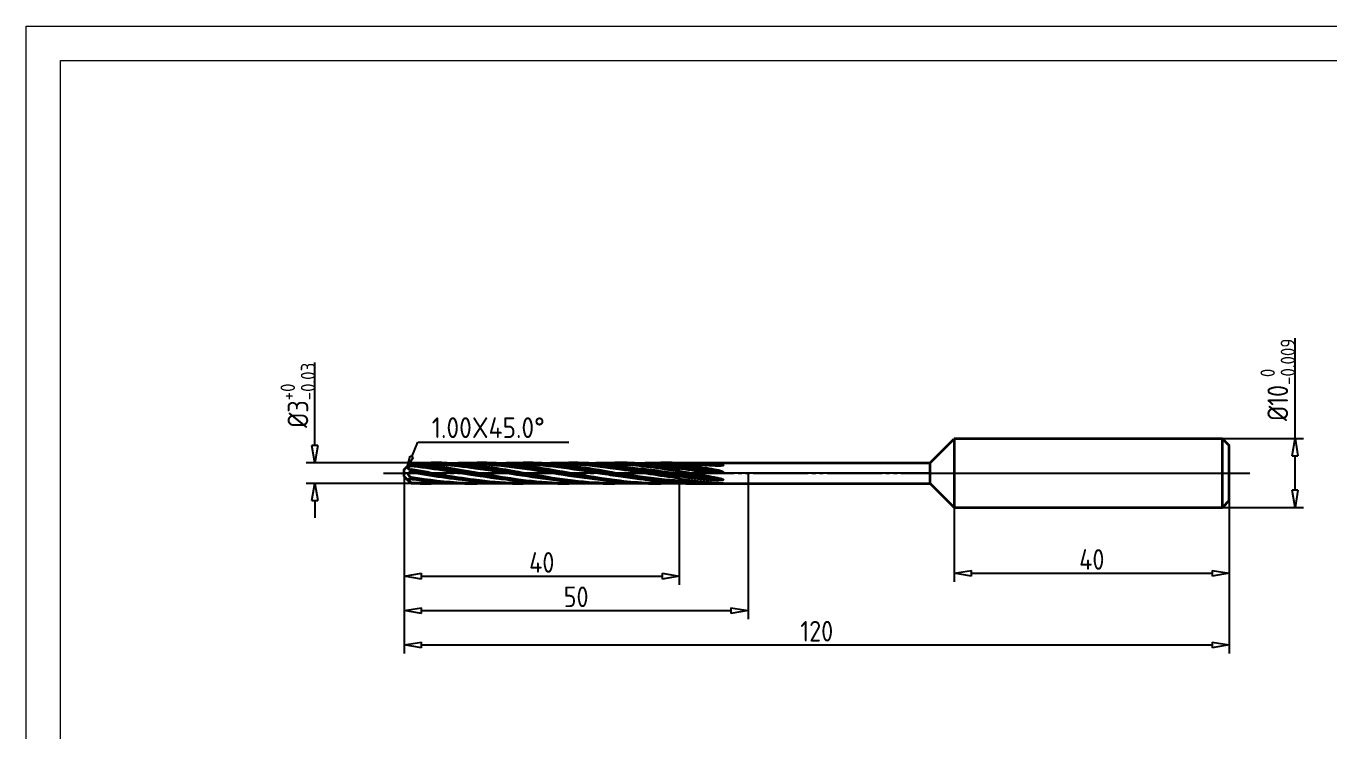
# Model space of a CAD drawing. Header units: millimetres. Extents: x 2490 to 2787, y 339 to 549.
# Drawn here: x 2494.6 to 2684.1, y 441.9 to 544.4 of the extents above; entities that cross this region are included whole.
import ezdxf
from ezdxf import colors
from ezdxf.entities.mleader import LeaderData, LeaderLine
from ezdxf.enums import TextEntityAlignment as Align
from ezdxf.math import Vec2, Vec3

# ---------------------------------------------------------------- set-up
doc = ezdxf.new("R2010")
doc.units = ezdxf.units.MM
doc.linetypes.add('JIS_09_08', pattern=[10.75, 8, -0.55, 0.55, -0.55, 0.55, -0.55])
for name, color, linetype in [('中心线', 2, 'JIS_09_08'), ('图框', 7, 'Continuous'), ('尺寸线', 3, 'Continuous'), ('标注', 3, 'Continuous')]:
    doc.layers.add(name, color=color, linetype=linetype)
doc.layers.add('轮廓', color=4, linetype='Continuous', lineweight=35)
doc.styles.add('ZQisocp', font='geniso.shx', dxfattribs={"height": 3})
doc.styles.add('工程字', font='gbenor.shx', dxfattribs={"bigfont": 'gbcbig.shx'})
doc.styles.add('样式 1', font='simsunb.ttf')
doc.dimstyles.new('ZQH', dxfattribs={"dimtxt": 3, "dimasz": 2.5, "dimexe": 1.25, "dimexo": 0, "dimgap": 0.5, "dimtad": 1, "dimdec": 3, "dimdsep": 46, "dimtxsty": '工程字', "dimblk": 'CLOSEDBLANK', "dimcen": -0.8, "dimclrd": 3, "dimclre": 3, "dimclrt": 3, "dimadec": 1, "dimazin": 2, "dimtfac": 1, "dimtdec": 3, "dimtofl": 0, "dimtmove": 0, "dimatfit": 3, "dimldrblk": 'CLOSEDBLANK', "dimfxl": 1, "dimtolj": 1, "dimtzin": 0, "dimarcsym": 0})

# ---------------------------------------------------------------- blocks, each defined once
blk = doc.blocks.new('TYFrame_XT')
at = {"layer": '图框', "lineweight": 9}
for p, q in [((5, 5), (5, 205)), ((5, 205), (292, 205)), ((10, 10), (10, 200)), ((10, 200), (287, 200))]:
    blk.add_line(p, q, dxfattribs=at)
at = {"layer": '图框', "style": '样式 1'}
for tag, p in [('设计', (186.18, 37.5)), ('冷却', (222.23, 37.52)), ('涂层', (224.34, 31.44)), ('刀具名称', (254.7, 31.77)), ('审核', (186.14, 29.88)), ('厚度', (224.33, 27.78)), ('刀具材料', (222.45, 21.55)), ('规格型号', (265.45, 21.22)), ('日期', (186.42, 13.79)), ('被加工材料', (222.74, 13.91)), ('客户名称', (265.45, 13.31))]:
    blk.add_attdef(tag, text='', height=1.73, dxfattribs=at).set_placement(p, align=Align.MIDDLE_CENTER)
blk = doc.blocks.new('_ClosedBlank')
at = {"color": 0, "linetype": 'ByBlock', "lineweight": -2}
for p, q in [((-1, 0.167), (0, 0)), ((-1, 0.167), (-1, -0.167)), ((0, 0), (-1, -0.167))]:
    blk.add_line(p, q, dxfattribs=at)
blk = doc.blocks.new('*D6')
at = {"layer": 'Defpoints', "color": 0, "transparency": 16777216}
for p in [(2668.61, 484.4), (2668.61, 474.4), (2679.17, 474.4)]:
    blk.add_point(p, dxfattribs=at)
at = {"layer": '尺寸线', "color": 3, "lineweight": -2, "transparency": 16777216}
for p, q in [((2679.17, 484.4), (2679.17, 499.02)), ((2668.61, 484.4), (2680.42, 484.4)), ((2679.17, 476.9), (2679.17, 481.9)), ((2668.61, 474.4), (2680.42, 474.4))]:
    blk.add_line(p, q, dxfattribs=at)
at = {"layer": '尺寸线', "color": 3, "lineweight": -2, "transparency": 16777216, "xscale": 2.5, "yscale": 2.5, "zscale": 2.5}
for p, rotation in [((2679.17, 484.4), 90), ((2679.17, 474.4), 270)]:
    blk.add_blockref('_ClosedBlank', p, dxfattribs=dict(at, rotation=rotation))
at = {"layer": '尺寸线', "color": 3, "transparency": 16777216, "insert": (2676.66, 492.96), "char_height": 3, "attachment_point": 5, "rotation": 90, "style": '工程字'}
blk.add_mtext('\\A1;%%C10{\\H0.7x;\\S 0^ -0.009;}', dxfattribs=at)
blk = doc.blocks.new('*D7')
at = {"layer": 'Defpoints', "color": 0, "transparency": 16777216}
for p in [(2629.61, 474.4), (2669.61, 475.4), (2669.61, 464.83)]:
    blk.add_point(p, dxfattribs=at)
at = {"layer": '尺寸线', "color": 3, "lineweight": -2, "transparency": 16777216}
for p, q in [((2629.61, 474.4), (2629.61, 463.58)), ((2669.61, 475.4), (2669.61, 463.58)), ((2632.11, 464.83), (2667.11, 464.83))]:
    blk.add_line(p, q, dxfattribs=at)
at = {"layer": '尺寸线', "color": 3, "lineweight": -2, "transparency": 16777216, "xscale": 2.5, "yscale": 2.5, "zscale": 2.5, "rotation": 180}
blk.add_blockref('_ClosedBlank', (2629.61, 464.83), dxfattribs=at)
at = {"layer": '尺寸线', "color": 3, "lineweight": -2, "transparency": 16777216, "xscale": 2.5, "yscale": 2.5, "zscale": 2.5}
blk.add_blockref('_ClosedBlank', (2669.61, 464.83), dxfattribs=at)
at = {"layer": '尺寸线', "color": 3, "transparency": 16777216, "insert": (2649.61, 466.83), "char_height": 3, "attachment_point": 5, "style": '工程字'}
blk.add_mtext('\\A1;40', dxfattribs=at)
blk = doc.blocks.new('*D8')
at = {"layer": 'Defpoints', "color": 0, "transparency": 16777216}
for p in [(2549.61, 477.9), (2589.61, 477.9), (2589.61, 464.4)]:
    blk.add_point(p, dxfattribs=at)
at = {"layer": '标注', "color": 3, "lineweight": -2, "transparency": 16777216}
for p, q in [((2549.61, 477.9), (2549.61, 463.15)), ((2589.61, 477.9), (2589.61, 463.15)), ((2552.11, 464.4), (2587.11, 464.4))]:
    blk.add_line(p, q, dxfattribs=at)
at = {"layer": '标注', "color": 3, "lineweight": -2, "transparency": 16777216, "xscale": 2.5, "yscale": 2.5, "zscale": 2.5, "rotation": 180}
blk.add_blockref('_ClosedBlank', (2549.61, 464.4), dxfattribs=at)
at = {"layer": '标注', "color": 3, "lineweight": -2, "transparency": 16777216, "xscale": 2.5, "yscale": 2.5, "zscale": 2.5}
blk.add_blockref('_ClosedBlank', (2589.61, 464.4), dxfattribs=at)
at = {"layer": '标注', "color": 3, "transparency": 16777216, "insert": (2569.61, 466.4), "char_height": 3, "attachment_point": 5, "style": '工程字'}
blk.add_mtext('\\A1;40', dxfattribs=at)
blk = doc.blocks.new('*D9')
at = {"layer": 'Defpoints', "color": 0, "transparency": 16777216}
for p in [(2549.61, 479.4), (2599.61, 479.4), (2599.61, 459.4)]:
    blk.add_point(p, dxfattribs=at)
at = {"layer": '标注', "color": 3, "lineweight": -2, "transparency": 16777216}
for p, q in [((2549.61, 479.4), (2549.61, 458.15)), ((2599.61, 479.4), (2599.61, 458.15)), ((2552.11, 459.4), (2597.11, 459.4))]:
    blk.add_line(p, q, dxfattribs=at)
at = {"layer": '标注', "color": 3, "lineweight": -2, "transparency": 16777216, "xscale": 2.5, "yscale": 2.5, "zscale": 2.5, "rotation": 180}
blk.add_blockref('_ClosedBlank', (2549.61, 459.4), dxfattribs=at)
at = {"layer": '标注', "color": 3, "lineweight": -2, "transparency": 16777216, "xscale": 2.5, "yscale": 2.5, "zscale": 2.5}
blk.add_blockref('_ClosedBlank', (2599.61, 459.4), dxfattribs=at)
at = {"layer": '标注', "color": 3, "transparency": 16777216, "insert": (2574.61, 461.4), "char_height": 3, "attachment_point": 5, "style": '工程字'}
blk.add_mtext('\\A1;50', dxfattribs=at)
blk = doc.blocks.new('*D10')
at = {"layer": 'Defpoints', "color": 0, "transparency": 16777216}
for p in [(2549.61, 479.4), (2669.61, 479.4), (2669.61, 454.4)]:
    blk.add_point(p, dxfattribs=at)
at = {"layer": '标注', "color": 3, "lineweight": -2, "transparency": 16777216}
for p, q in [((2549.61, 479.4), (2549.61, 453.15)), ((2669.61, 479.4), (2669.61, 453.15)), ((2552.11, 454.4), (2667.11, 454.4))]:
    blk.add_line(p, q, dxfattribs=at)
at = {"layer": '标注', "color": 3, "lineweight": -2, "transparency": 16777216, "xscale": 2.5, "yscale": 2.5, "zscale": 2.5, "rotation": 180}
blk.add_blockref('_ClosedBlank', (2549.61, 454.4), dxfattribs=at)
at = {"layer": '标注', "color": 3, "lineweight": -2, "transparency": 16777216, "xscale": 2.5, "yscale": 2.5, "zscale": 2.5}
blk.add_blockref('_ClosedBlank', (2669.61, 454.4), dxfattribs=at)
at = {"layer": '标注', "color": 3, "transparency": 16777216, "insert": (2609.61, 456.4), "char_height": 3, "attachment_point": 5, "style": '工程字'}
blk.add_mtext('\\A1;120', dxfattribs=at)
blk = doc.blocks.new('*D5')
at = {"layer": 'Defpoints', "color": 0, "transparency": 16777216}
for p in [(2550.61, 480.9), (2536.61, 477.9), (2550.61, 477.9)]:
    blk.add_point(p, dxfattribs=at)
at = {"layer": '标注', "color": 3, "lineweight": -2, "transparency": 16777216}
for p, q in [((2536.61, 483.4), (2536.61, 495.49)), ((2550.61, 480.9), (2535.36, 480.9)), ((2550.61, 477.9), (2535.36, 477.9)), ((2536.61, 475.4), (2536.61, 472.9))]:
    blk.add_line(p, q, dxfattribs=at)
at = {"layer": '标注', "color": 3, "lineweight": -2, "transparency": 16777216, "xscale": 2.5, "yscale": 2.5, "zscale": 2.5}
for p, rotation in [((2536.61, 480.9), 270), ((2536.61, 477.9), 90)]:
    blk.add_blockref('_ClosedBlank', p, dxfattribs=dict(at, rotation=rotation))
at = {"layer": '标注', "color": 3, "transparency": 16777216, "insert": (2534.15, 490.7), "char_height": 3, "attachment_point": 5, "rotation": 90, "style": '工程字'}
blk.add_mtext('\\A1;%%C3{\\H0.7x;\\S+0^ -0.03;}', dxfattribs=at)

msp = doc.modelspace()

# ---------------------------------------------------------------- linework, layer by layer
at = {"color": 2}
msp.add_lwpolyline([(2549.6086, 479.3968), (2549.6086, 479.8968), (2550.6086, 480.8968), (2626.1086, 480.8968), (2626.1086, 479.3968)], close=True, dxfattribs=at)
at = {"color": 2, "extrusion": (0, -1.22465e-16, -1)}
msp.add_lwpolyline([(-2549.6086, 479.3968), (-2549.6086, 478.8968), (-2550.6086, 477.8968), (-2626.1086, 477.8968), (-2626.1086, 479.3968)], close=True, dxfattribs=at)
at = {"layer": '中心线'}
for p, q in [((2546.6086, 479.3968), (2672.6086, 479.3968)), ((2627.5499, 479.3968), (2671.3508, 479.3968))]:
    msp.add_line(p, q, dxfattribs=at)
at = {"layer": '轮廓'}
for p, q in [((2626.1086, 480.8968), (2629.6086, 484.3968)), ((2629.6086, 484.3968), (2629.6086, 474.3968)), ((2668.6086, 484.3968), (2629.6086, 484.3968)), ((2668.6086, 484.3968), (2669.6086, 483.3968)), ((2668.6086, 474.3968), (2668.6086, 484.3968)), ((2669.6086, 475.3968), (2669.6086, 483.3968)), ((2626.1086, 477.8968), (2629.6086, 474.3968)), ((2629.6086, 474.3968), (2668.6086, 474.3968)), ((2669.6086, 475.3968), (2668.6086, 474.3968))]:
    msp.add_line(p, q, dxfattribs=at)
at = {"layer": '轮廓', "lineweight": 35}
for p, q in [((2549.6086, 479.8968), (2550.2901, 480.5783)), ((2549.6086, 478.8968), (2549.6086, 479.8968)), ((2550.6086, 480.6516), (2550.6086, 480.7523)), ((2550.6086, 479.7029), (2550.6086, 479.901)), ((2551.0965, 480.7468), (2552.357, 480.7468)), ((2552.357, 480.8968), (2553.525, 480.8968)), ((2557.7778, 480.7468), (2559.0383, 480.7468)), ((2559.0383, 480.8968), (2560.2063, 480.8968)), ((2564.4591, 480.7468), (2565.7196, 480.7468)), ((2565.7196, 480.8968), (2566.8876, 480.8968)), ((2571.1405, 480.7468), (2572.4009, 480.7468)), ((2572.4009, 480.8968), (2573.5689, 480.8968)), ((2577.8218, 480.7468), (2579.0822, 480.7468)), ((2579.0822, 480.8968), (2580.2502, 480.8968)), ((2584.5031, 480.7468), (2585.7636, 480.7468)), ((2585.7636, 480.8968), (2586.9315, 480.8968)), ((2589.6086, 480.6423), (2589.6086, 480.7462)), ((2589.6086, 479.6864), (2589.6086, 479.8877)), ((2589.6549, 480.4141), (2595.9599, 479.5821)), ((2591.2562, 480.8968), (2626.1086, 480.8968)), ((2626.1086, 477.8968), (2626.1086, 480.8968)), ((2549.6086, 478.8968), (2550.2901, 478.2153)), ((2550.6086, 478.5749), (2550.6086, 478.7544)), ((2550.6086, 477.9284), (2550.6086, 477.9841)), ((2552.357, 477.8968), (2553.525, 477.8968)), ((2559.0383, 477.8968), (2560.2063, 477.8968)), ((2565.7196, 477.8968), (2566.8876, 477.8968)), ((2572.4009, 477.8968), (2573.5689, 477.8968)), ((2579.0822, 477.8968), (2580.2502, 477.8968)), ((2585.7636, 477.8968), (2586.9315, 477.8968)), ((2589.5622, 478.2966), (2592.8826, 477.9083)), ((2589.6086, 479.3291), (2595.2353, 478.3388)), ((2589.6086, 478.5609), (2589.6086, 478.7417)), ((2589.6086, 477.925), (2589.6086, 477.9794)), ((2591.2562, 477.8968), (2626.1086, 477.8968))]:
    msp.add_line(p, q, dxfattribs=at)
for points, knots in [([(2550.6086, 480.7523), (2550.5526, 480.703), (2550.4959, 480.6582), (2550.39, 480.5827), (2550.3422, 480.553), (2550.2805, 480.5197), (2550.2587, 480.5097), (2550.2369, 480.5049), (2550.2324, 480.5063), (2550.2351, 480.5174), (2550.2411, 480.5259), (2550.261, 480.5488), (2550.2745, 480.5627), (2550.2901, 480.5783)], [0, 0, 0, 0, 0.237449105, 0.237449105, 0.478725941, 0.478725941, 0.645163084, 0.645163084, 0.760427132, 0.760427132, 0.863513361, 0.863513361, 0.964658089, 0.964658089, 0.964658089, 0.964658089]), ([(2550.6086, 479.901), (2550.5526, 479.885), (2550.4959, 479.88), (2550.39, 479.8915), (2550.3422, 479.9083), (2550.2805, 479.9523), (2550.2587, 479.9762), (2550.2369, 480.0283), (2550.2324, 480.0526), (2550.2351, 480.1044), (2550.2411, 480.13), (2550.2624, 480.1856), (2550.2781, 480.2145), (2550.322, 480.2807), (2550.3524, 480.317), (2550.4079, 480.375), (2550.4331, 480.3986), (2550.4586, 480.4202)], [0.00003287, 0.00003287, 0.00003287, 0.00003287, 0.23744881, 0.23744881, 0.47872795, 0.47872795, 0.64517594, 0.64517594, 0.76044312, 0.76044312, 0.86352907, 0.86352907, 0.97828028, 0.97828028, 1.13814066, 1.13814066, 1.2612961, 1.2612961, 1.2612961, 1.2612961]), ([(2550.6086, 478.7544), (2550.5526, 478.781), (2550.4959, 478.8187), (2550.39, 478.9105), (2550.3422, 478.964), (2550.2805, 479.0595), (2550.2587, 479.1033), (2550.238, 479.1779), (2550.2335, 479.2068), (2550.2336, 479.2656), (2550.2384, 479.294), (2550.2574, 479.3489), (2550.2718, 479.3739), (2550.3122, 479.4246), (2550.3404, 479.4472), (2550.3981, 479.4802), (2550.4282, 479.4913), (2550.4586, 479.498)], [0.00003287, 0.00003287, 0.00003287, 0.00003287, 0.23744881, 0.23744881, 0.47872795, 0.47872795, 0.64517594, 0.64517594, 0.74633814, 0.74633814, 0.85038921, 0.85038921, 0.96188767, 0.96188767, 1.11406136, 1.11406136, 1.26093816, 1.26093816, 1.26093816, 1.26093816]), ([(2550.2901, 480.5783), (2550.2922, 480.5804), (2550.2943, 480.5825), (2550.322, 480.61), (2550.3524, 480.6393), (2550.408, 480.6933), (2550.4332, 480.718), (2550.4586, 480.743)], [0.964658089, 0.964658089, 0.964658089, 0.964658089, 0.978269992, 0.978269992, 1.138141667, 1.138141667, 1.26126895, 1.26126895, 1.26126895, 1.26126895]), ([(2550.4586, 480.539), (2552.53, 480.3638), (2554.6014, 480.0835), (2556.6728, 479.7674), (2557.4613, 479.6471), (2558.2498, 479.522), (2559.0383, 479.3969)], [0.09991886, 0.09991886, 0.09991886, 0.09991886, 0.83041456, 0.83041456, 0.83041456, 1.10848563, 1.10848563, 1.10848563, 1.10848563]), ([(2550.4586, 480.4202), (2550.4586, 480.4261), (2550.4586, 480.4318), (2550.4586, 480.4743), (2550.4586, 480.5082), (2550.4586, 480.539)], [0.146550112, 0.146550112, 0.146550112, 0.146550112, 0.17332318, 0.17332318, 0.346646359, 0.346646359, 0.346646359, 0.346646359]), ([(2566.5235, 478.2408), (2566.3524, 478.2548), (2566.1809, 478.2696), (2563.9704, 478.4686), (2561.9949, 478.7419), (2558.3326, 479.3041), (2556.7413, 479.567), (2553.5538, 480.0483), (2552.0201, 480.2586), (2550.4586, 480.4202)], [-16.57867447, -16.57867447, -16.57867447, -16.57867447, -16.05642231, -16.05642231, -9.86409971, -9.86409971, -4.93204986, -4.93204986, -0.18207985, -0.18207985, -0.18207985, -0.18207985]), ([(2550.4586, 479.498), (2550.4586, 479.5069), (2550.4586, 479.5157), (2550.4586, 479.5821), (2550.4586, 479.6392), (2550.4586, 479.6956)], [0.146550112, 0.146550112, 0.146550112, 0.146550112, 0.17332318, 0.17332318, 0.346646359, 0.346646359, 0.346646359, 0.346646359]), ([(2559.8422, 478.2408), (2558.258, 478.3706), (2556.7032, 478.5581), (2553.5538, 479.0031), (2552.0201, 479.2508), (2550.4586, 479.498)], [-9.74836647, -9.74836647, -9.74836647, -9.74836647, -4.93187138, -4.93187138, -0.18190462, -0.18190462, -0.18190462, -0.18190462]), ([(2550.6086, 480.8652), (2552.647, 480.9386), (2554.6224, 480.8831), (2558.6994, 480.5347), (2560.6749, 480.2532), (2564.7521, 479.5787), (2566.7276, 479.2077), (2570.8048, 478.5344), (2572.7803, 478.254), (2576.2567, 477.9595), (2577.663, 477.8968), (2579.0822, 477.8968)], [0.00045014, 0.00045014, 0.00045014, 0.00045014, 6.21013769, 6.21013769, 12.42027539, 12.42027539, 18.63041308, 18.63041308, 24.84055078, 24.84055078, 29.22026258, 29.22026258, 29.22026258, 29.22026258]), ([(2576.3256, 477.9749), (2575.8606, 477.9488), (2575.3938, 477.9289), (2572.8851, 477.8588), (2570.9096, 477.9312), (2567.8596, 478.2133), (2566.8561, 478.3332), (2563.806, 478.7572), (2561.8305, 479.1108), (2556.6587, 480.0217), (2553.7418, 480.5157), (2550.6086, 480.7523)], [13.52334572, 13.52334572, 13.52334572, 13.52334572, 14.95549942, 14.95549942, 21.16563722, 21.16563722, 24.24675786, 24.24675786, 30.45689566, 30.45689566, 40.00169912, 40.00169912, 40.00169912, 40.00169912]), ([(2550.6086, 480.6516), (2552.647, 480.4547), (2554.6224, 480.1561), (2558.6994, 479.4651), (2560.6749, 479.0952), (2564.7521, 478.4423), (2566.7276, 478.1806), (2569.9915, 477.9421), (2571.1939, 477.8968), (2572.4009, 477.8968)], [0.00045014, 0.00045014, 0.00045014, 0.00045014, 6.21013769, 6.21013769, 12.42027539, 12.42027539, 18.63041308, 18.63041308, 22.36279165, 22.36279165, 22.36279165, 22.36279165]), ([(2569.6443, 477.9751), (2568.3939, 477.9048), (2567.1375, 477.8802), (2563.806, 477.952), (2561.8305, 478.1228), (2556.6587, 478.7983), (2553.7418, 479.3807), (2550.6086, 479.901)], [20.44864047, 20.44864047, 20.44864047, 20.44864047, 24.38713164, 24.38713164, 30.59726944, 30.59726944, 40.14210399, 40.14210399, 40.14210399, 40.14210399]), ([(2550.6086, 479.7029), (2552.647, 479.3511), (2554.6224, 478.9843), (2558.6994, 478.3555), (2560.6749, 478.1139), (2563.726, 477.9277), (2564.7229, 477.8968), (2565.7196, 477.8968)], [0.00045014, 0.00045014, 0.00045014, 0.00045014, 6.21013769, 6.21013769, 12.42027539, 12.42027539, 15.50446654, 15.50446654, 15.50446654, 15.50446654]), ([(2573.2048, 478.2408), (2572.8237, 478.272), (2572.4412, 478.3069), (2570.0178, 478.548), (2568.0423, 478.8348), (2563.9651, 479.4712), (2561.9896, 479.8001), (2558.3291, 480.3013), (2556.7395, 480.4816), (2553.6344, 480.7059), (2552.1782, 480.7563), (2550.6996, 480.7453)], [-23.40659959, -23.40659959, -23.40659959, -23.40659959, -22.23786452, -22.23786452, -16.04554192, -16.04554192, -9.85321932, -9.85321932, -4.92660966, -4.92660966, -0.42136019, -0.42136019, -0.42136019, -0.42136019]), ([(2552.357, 480.7461), (2553.7956, 480.7455), (2555.2342, 480.6877), (2556.6728, 480.5768), (2558.7442, 480.4171), (2560.8156, 480.1487), (2562.8871, 479.8381), (2563.8313, 479.6964), (2564.7754, 479.5466), (2565.7196, 479.3968)], [0.32308756, 0.32308756, 0.32308756, 0.32308756, 0.83041456, 0.83041456, 0.83041456, 1.56091025, 1.56091025, 1.56091025, 1.89388388, 1.89388388, 1.89388388, 1.89388388]), ([(2583.0069, 477.9749), (2582.3319, 477.937), (2581.6567, 477.9125), (2578.9378, 477.8716), (2576.9623, 477.9707), (2572.8851, 478.392), (2570.9096, 478.7005), (2567.8596, 479.2238), (2566.8561, 479.4032), (2563.806, 479.937), (2561.8305, 480.2664), (2557.6479, 480.7618), (2555.6051, 480.8964), (2553.525, 480.8966)], [6.67303602, 6.67303602, 6.67303602, 6.67303602, 8.74536162, 8.74536162, 14.95549942, 14.95549942, 21.16563722, 21.16563722, 24.24675786, 24.24675786, 30.45689566, 30.45689566, 36.98835437, 36.98835437, 36.98835437, 36.98835437]), ([(2556.2817, 480.8187), (2556.4078, 480.8258), (2556.5342, 480.8324), (2558.6994, 480.9378), (2560.6749, 480.9095), (2564.7521, 480.6085), (2566.7276, 480.3455), (2570.8048, 479.6912), (2572.7803, 479.3212), (2576.8575, 478.6311), (2578.8331, 478.3336), (2582.5391, 477.9782), (2584.1477, 477.8971), (2585.7635, 477.897)], [5.82442433, 5.82442433, 5.82442433, 5.82442433, 6.21013769, 6.21013769, 12.42027539, 12.42027539, 18.63041308, 18.63041308, 24.84055078, 24.84055078, 31.05068847, 31.05068847, 36.13012142, 36.13012142, 36.13012142, 36.13012142]), ([(2579.8861, 478.2408), (2579.2962, 478.2892), (2578.7067, 478.3458), (2576.0758, 478.6307), (2574.1003, 478.9293), (2570.0231, 479.5725), (2568.0476, 479.8962), (2563.9704, 480.4291), (2561.9949, 480.6208), (2559.0919, 480.7375), (2558.2367, 480.7517), (2557.3809, 480.7453)], [-30.24000961, -30.24000961, -30.24000961, -30.24000961, -28.44106556, -28.44106556, -22.24874296, -22.24874296, -16.05642036, -16.05642036, -9.86409776, -9.86409776, -7.23851126, -7.23851126, -7.23851126, -7.23851126]), ([(2559.0383, 480.7459), (2560.3212, 480.7456), (2561.6042, 480.7), (2562.8871, 480.611), (2564.9585, 480.4673), (2567.0299, 480.2117), (2569.1013, 479.9074), (2570.2012, 479.7458), (2571.3011, 479.5713), (2572.4009, 479.3968)], [1.10848571, 1.10848571, 1.10848571, 1.10848571, 1.56091025, 1.56091025, 1.56091025, 2.29140595, 2.29140595, 2.29140595, 2.67928204, 2.67928204, 2.67928204, 2.67928204]), ([(2589.5439, 477.967), (2588.1085, 477.8905), (2586.6956, 477.8763), (2583.8247, 477.9751), (2582.4118, 478.0865), (2578.9378, 478.4812), (2576.9623, 478.804), (2572.8851, 479.5138), (2570.9096, 479.8777), (2567.8596, 480.3355), (2566.8561, 480.4695), (2563.9444, 480.7854), (2562.0991, 480.8968), (2560.2063, 480.8968)], [0, 0, 0, 0, 4.37268081, 4.37268081, 8.74536162, 8.74536162, 14.95549942, 14.95549942, 21.16563722, 21.16563722, 24.24675786, 24.24675786, 30.03529105, 30.03529105, 30.03529105, 30.03529105]), ([(2562.963, 480.8187), (2564.9136, 480.9282), (2566.8109, 480.9225), (2570.8048, 480.6756), (2572.7803, 480.4327), (2576.8575, 479.8022), (2578.8331, 479.4351), (2583.8463, 478.5707), (2586.6339, 478.1511), (2589.6086, 477.9794)], [12.67388016, 12.67388016, 12.67388016, 12.67388016, 18.63041308, 18.63041308, 24.84055078, 24.84055078, 31.05068847, 31.05068847, 40.11221153, 40.11221153, 40.11221153, 40.11221153]), ([(2586.5674, 478.2408), (2584.7686, 478.3884), (2582.9899, 478.612), (2580.1293, 479.0318), (2579.1259, 479.19), (2576.0758, 479.6737), (2574.1003, 479.9905), (2570.0231, 480.4948), (2568.0476, 480.6658), (2565.355, 480.7433), (2564.7074, 480.7501), (2564.0622, 480.7453)], [-37.13005911, -37.13005911, -37.13005911, -37.13005911, -31.5133473, -31.5133473, -28.44106556, -28.44106556, -22.24874296, -22.24874296, -16.05642036, -16.05642036, -14.06976596, -14.06976596, -14.06976596, -14.06976596]), ([(2565.7196, 480.7458), (2566.8469, 480.7457), (2567.9741, 480.7108), (2569.1013, 480.6415), (2571.1727, 480.5143), (2573.2442, 480.2722), (2575.3156, 479.9752), (2576.5711, 479.7952), (2577.8267, 479.596), (2579.0822, 479.3967)], [1.89388386, 1.89388386, 1.89388386, 1.89388386, 2.29140595, 2.29140595, 2.29140595, 3.02190165, 3.02190165, 3.02190165, 3.46468019, 3.46468019, 3.46468019, 3.46468019]), ([(2589.5439, 478.0651), (2588.1085, 478.1816), (2586.6956, 478.3531), (2583.8247, 478.7741), (2582.4118, 479.0167), (2578.9378, 479.6271), (2576.9623, 479.9846), (2572.8851, 480.5671), (2570.9096, 480.7732), (2568.2079, 480.8832), (2567.5483, 480.8968), (2566.8876, 480.8968)], [0, 0, 0, 0, 4.37268081, 4.37268081, 8.74536162, 8.74536162, 14.95549942, 14.95549942, 21.16563722, 21.16563722, 23.18549, 23.18549, 23.18549, 23.18549]), ([(2569.6443, 480.8187), (2571.3757, 480.9159), (2573.0742, 480.9229), (2576.8575, 480.7358), (2578.8331, 480.5143), (2583.8463, 479.7725), (2586.6339, 479.2135), (2589.6086, 478.7417)], [19.52561285, 19.52561285, 19.52561285, 19.52561285, 24.84055078, 24.84055078, 31.05068847, 31.05068847, 40.11221153, 40.11221153, 40.11221153, 40.11221153]), ([(2589.6086, 478.6344), (2586.7291, 479.0115), (2584.0202, 479.4949), (2580.1293, 480.0647), (2579.1259, 480.2007), (2576.0758, 480.5545), (2574.1003, 480.7039), (2571.6198, 480.7465), (2571.1808, 480.7486), (2570.7435, 480.7453)], [-40.25974162, -40.25974162, -40.25974162, -40.25974162, -31.5133473, -31.5133473, -28.44106556, -28.44106556, -22.24874296, -22.24874296, -20.90635296, -20.90635296, -20.90635296, -20.90635296]), ([(2572.4009, 480.7458), (2573.3725, 480.7459), (2574.344, 480.7201), (2575.3156, 480.6683), (2577.387, 480.5579), (2579.4584, 480.3301), (2581.5298, 480.0413), (2582.9411, 479.8445), (2584.3523, 479.6206), (2585.7636, 479.3967)], [2.67928201, 2.67928201, 2.67928201, 2.67928201, 3.02190165, 3.02190165, 3.02190165, 3.75239734, 3.75239734, 3.75239734, 4.25007834, 4.25007834, 4.25007834, 4.25007834]), ([(2589.5439, 478.9434), (2588.1085, 479.1846), (2586.6956, 479.4414), (2583.8247, 479.9379), (2582.4118, 480.1696), (2578.9378, 480.6381), (2576.9623, 480.8208), (2574.4694, 480.8905), (2574.0183, 480.8968), (2573.5689, 480.8968)], [0, 0, 0, 0, 4.37268081, 4.37268081, 8.74536162, 8.74536162, 14.95549942, 14.95549942, 16.33932325, 16.33932325, 16.33932325, 16.33932325]), ([(2576.3256, 480.8187), (2577.841, 480.9038), (2579.3385, 480.9202), (2583.8463, 480.7542), (2586.6339, 480.3833), (2589.6086, 479.8877)], [26.38029841, 26.38029841, 26.38029841, 26.38029841, 31.05068847, 31.05068847, 40.11221153, 40.11221153, 40.11221153, 40.11221153]), ([(2589.6086, 479.6455), (2586.7313, 480.0943), (2584.0241, 480.471), (2580.1354, 480.7061), (2579.1319, 480.7403), (2577.8878, 480.7473), (2577.656, 480.747), (2577.4248, 480.7453)], [-40.26574799, -40.26574799, -40.26574799, -40.26574799, -31.5258408, -31.5258408, -28.45355906, -28.45355906, -27.74690821, -27.74690821, -27.74690821, -27.74690821]), ([(2578.4831, 479.706), (2579.6409, 479.5391), (2580.7987, 479.3638), (2581.9565, 479.1939), (2584.062, 478.885), (2586.1676, 478.597), (2588.2731, 478.4034), (2588.7028, 478.3638), (2589.1325, 478.3281), (2589.5622, 478.2966)], [3.47023271, 3.47023271, 3.47023271, 3.47023271, 3.87853489, 3.87853489, 3.87853489, 4.62107004, 4.62107004, 4.62107004, 4.77259482, 4.77259482, 4.77259482, 4.77259482]), ([(2579.0822, 480.7459), (2579.8981, 480.7461), (2580.714, 480.7281), (2581.5298, 480.6913), (2583.6012, 480.598), (2585.6727, 480.3852), (2587.7441, 480.1054), (2588.3656, 480.0215), (2588.9871, 479.9318), (2589.6086, 479.8386)], [3.46468016, 3.46468016, 3.46468016, 3.46468016, 3.75239734, 3.75239734, 3.75239734, 4.48289304, 4.48289304, 4.48289304, 4.70206394, 4.70206394, 4.70206394, 4.70206394]), ([(2589.5439, 480.0872), (2588.1085, 480.3119), (2586.6956, 480.5035), (2583.8247, 480.7847), (2582.4118, 480.8698), (2580.7335, 480.895), (2580.4915, 480.8968), (2580.2502, 480.8968)], [0, 0, 0, 0, 4.37268081, 4.37268081, 8.74536162, 8.74536162, 9.48527531, 9.48527531, 9.48527531, 9.48527531]), ([(2581.801, 480.2474), (2582.1186, 480.22), (2582.4362, 480.1909), (2582.7538, 480.16), (2584.9219, 479.9494), (2587.0899, 479.6621), (2589.2579, 479.3754), (2589.3748, 479.36), (2589.4917, 479.3445), (2589.6086, 479.3291)], [3.854808267, 3.854808267, 3.854808267, 3.854808267, 3.966813034, 3.966813034, 3.966813034, 4.7313755, 4.7313755, 4.7313755, 4.772594819, 4.772594819, 4.772594819, 4.772594819]), ([(2585.1574, 480.6531), (2586.196, 480.6366), (2587.2346, 480.5926), (2588.2731, 480.5222), (2588.7337, 480.491), (2589.1943, 480.4548), (2589.6549, 480.4141)], [4.243902279, 4.243902279, 4.243902279, 4.243902279, 4.610162018, 4.610162018, 4.610162018, 4.772594819, 4.772594819, 4.772594819, 4.772594819]), ([(2585.7636, 480.7461), (2586.4237, 480.7463), (2587.0839, 480.7346), (2587.7441, 480.7104), (2588.3656, 480.6876), (2588.9871, 480.6543), (2589.6086, 480.6112)], [4.250078313, 4.250078313, 4.250078313, 4.250078313, 4.482893041, 4.482893041, 4.482893041, 4.702063941, 4.702063941, 4.702063941, 4.702063941]), ([(2591.7681, 480.8941), (2592.0166, 480.8914), (2592.2656, 480.8869), (2592.8579, 480.8714), (2593.2054, 480.8586), (2594.0299, 480.8178), (2594.5586, 480.7829), (2595.2112, 480.7162), (2595.4324, 480.6903), (2595.7494, 480.6383), (2595.9057, 480.6074), (2595.9829, 480.5697), (2595.9922, 480.5644), (2596.0026, 480.5552), (2596.0058, 480.5515), (2596.0085, 480.5447), (2596.0088, 480.5419), (2596.0076, 480.5363), (2596.0061, 480.5337), (2596.0013, 480.5281), (2595.9975, 480.5252), (2595.9853, 480.5178), (2595.9751, 480.5138), (2595.9395, 480.5021), (2595.9055, 480.4956), (2595.7419, 480.4707), (2595.5456, 480.4641), (2595.0813, 480.4553), (2594.6116, 480.4676), (2593.124, 480.5528), (2592.2259, 480.6354), (2590.6934, 480.7555), (2590.1285, 480.7955), (2589.5439, 480.8266)], [2.12685418, 2.12685418, 2.12685418, 2.12685418, 2.8821216, 2.8821216, 3.92906455, 3.92906455, 5.40519871, 5.40519871, 6.0102969, 6.0102969, 6.43793411, 6.43793411, 6.49412664, 6.49412664, 6.52577197, 6.52577197, 6.54764828, 6.54764828, 6.56836642, 6.56836642, 6.59611981, 6.59611981, 6.64930948, 6.64930948, 6.79144191, 6.79144191, 7.37756639, 7.37756639, 8.9770529, 8.9770529, 11.46685644, 11.46685644, 12.97526685, 12.97526685, 12.97526685, 12.97526685]), ([(2595.9599, 479.5821), (2595.9649, 479.5787), (2595.9696, 479.5754), (2595.9829, 479.565), (2595.9922, 479.5565), (2596.0026, 479.542), (2596.0058, 479.5362), (2596.0085, 479.5257), (2596.0088, 479.5213), (2596.0076, 479.5128), (2596.0061, 479.5088), (2596.0013, 479.5002), (2595.9975, 479.4959), (2595.9853, 479.4848), (2595.9751, 479.4787), (2595.9395, 479.4612), (2595.9055, 479.4517), (2595.7419, 479.4153), (2595.5456, 479.4061), (2594.9987, 479.3916), (2594.3611, 479.4203), (2592.4195, 479.6231), (2591.2798, 479.812), (2589.8005, 480.0469), (2589.6723, 480.0671), (2589.5439, 480.0872)], [6.41088996, 6.41088996, 6.41088996, 6.41088996, 6.43793411, 6.43793411, 6.49412664, 6.49412664, 6.52577197, 6.52577197, 6.54764828, 6.54764828, 6.56836642, 6.56836642, 6.59611981, 6.59611981, 6.64930948, 6.64930948, 6.79144191, 6.79144191, 7.37756639, 7.37756639, 9.36563846, 9.36563846, 12.09522366, 12.09522366, 12.3546326, 12.3546326, 12.3546326, 12.3546326]), ([(2589.5916, 480.0795), (2589.5949, 480.0901), (2589.6175, 480.1695), (2589.6413, 480.3034), (2589.6549, 480.4141)], [5.22736625, 5.22736625, 5.22736625, 5.22736625, 5.38558741, 6.28318531, 6.28318531, 6.28318531, 6.28318531]), ([(2589.6086, 480.6423), (2589.6086, 480.6392), (2589.6086, 480.6362), (2589.6086, 480.629), (2589.6086, 480.6249), (2589.6086, 480.6165), (2589.6086, 480.6123), (2589.6086, 480.6037), (2589.6086, 480.5994), (2589.6086, 480.5905), (2589.6086, 480.586), (2589.6086, 480.577), (2589.6086, 480.5724), (2589.6086, 480.5631), (2589.6086, 480.5584), (2589.6086, 480.549), (2589.6086, 480.5442), (2589.6086, 480.53), (2589.6086, 480.5205), (2589.6086, 480.5109)], [-0.246326659, -0.246326659, -0.246326659, -0.246326659, -0.234258569, -0.234258569, -0.218656525, -0.218656525, -0.203055455, -0.203055455, -0.187454559, -0.187454559, -0.17185306, -0.17185306, -0.156250213, -0.156250213, -0.140645306, -0.140645306, -0.125037667, -0.125037667, -0.094713649, -0.094713649, -0.094713649, -0.094713649]), ([(2589.6086, 479.6864), (2589.6086, 479.6841), (2589.6086, 479.6777), (2589.6086, 479.6612), (2589.6086, 479.6539), (2589.6086, 479.6455)], [-0.281149154, -0.281149154, -0.281149154, -0.281149154, -0.184636151, -0.184636151, -0.129279833, -0.129279833, -0.129279833, -0.129279833]), ([(2589.6086, 479.3291), (2589.628, 479.4391), (2589.6594, 479.6117), (2589.6717, 479.6711), (2589.6732, 479.6752)], [0, 0, 0, 0, 0.8975979, 1.44921071, 1.44921071, 1.44921071, 1.44921071]), ([(2589.6732, 480.8707), (2590.0801, 480.8841), (2590.4844, 480.8923), (2591.1661, 480.8975), (2591.4399, 480.8972), (2591.7318, 480.8945), (2591.7499, 480.8943), (2591.7681, 480.8941)], [0, 0, 0, 0, 1.23958428, 1.23958428, 2.07170924, 2.07170924, 2.12685418, 2.12685418, 2.12685418, 2.12685418]), ([(2589.6732, 480.6359), (2590.0801, 480.5955), (2590.4844, 480.5507), (2591.1661, 480.4692), (2591.4399, 480.4348), (2591.9803, 480.3639), (2592.2475, 480.3274), (2592.8579, 480.2404), (2593.2054, 480.1884), (2594.0299, 480.0562), (2594.5586, 479.9647), (2595.2112, 479.8243), (2595.4324, 479.7728), (2595.7411, 479.6812), (2595.886, 479.6321), (2595.9599, 479.5821)], [0, 0, 0, 0, 1.23958428, 1.23958428, 2.07170924, 2.07170924, 2.8821216, 2.8821216, 3.92906455, 3.92906455, 5.40519871, 5.40519871, 6.0102969, 6.0102969, 6.41088996, 6.41088996, 6.41088996, 6.41088996]), ([(2589.6732, 479.6752), (2590.0801, 479.6047), (2590.4844, 479.5332), (2591.1661, 479.4127), (2591.4399, 479.3643), (2591.9803, 479.2692), (2592.2475, 479.2223), (2592.8579, 479.1153), (2593.2054, 479.0545), (2594.0299, 478.9084), (2594.5586, 478.8139), (2595.2112, 478.682), (2595.4324, 478.6351), (2595.7494, 478.5541), (2595.9057, 478.5095), (2595.9829, 478.4617), (2595.9922, 478.4551), (2596.0026, 478.4438), (2596.0058, 478.4393), (2596.0085, 478.4312), (2596.0088, 478.4278), (2596.0076, 478.4213), (2596.0061, 478.4183), (2596.0013, 478.4118), (2595.9975, 478.4085), (2595.9853, 478.4002), (2595.9751, 478.3957), (2595.9395, 478.3826), (2595.9055, 478.3756), (2595.7419, 478.3491), (2595.5456, 478.3428), (2595.3632, 478.3393), (2595.3013, 478.3388), (2595.2353, 478.3388)], [0, 0, 0, 0, 1.23958428, 1.23958428, 2.07170924, 2.07170924, 2.8821216, 2.8821216, 3.92906455, 3.92906455, 5.40519871, 5.40519871, 6.0102969, 6.0102969, 6.43793411, 6.43793411, 6.49412664, 6.49412664, 6.52577197, 6.52577197, 6.54764828, 6.54764828, 6.56836642, 6.56836642, 6.59611981, 6.59611981, 6.64930948, 6.64930948, 6.79144191, 6.79144191, 7.37756639, 7.37756639, 7.65013508, 7.65013508, 7.65013508, 7.65013508]), ([(2550.6086, 477.9841), (2550.5526, 478.0377), (2550.4959, 478.0961), (2550.4175, 478.1836), (2550.3923, 478.2131), (2550.3461, 478.2706), (2550.3247, 478.299), (2550.2805, 478.3643), (2550.2587, 478.4023), (2550.2369, 478.4613), (2550.2324, 478.4836), (2550.2351, 478.5197), (2550.2411, 478.5332), (2550.2624, 478.5542), (2550.2782, 478.5602), (2550.3191, 478.5647), (2550.3455, 478.5609), (2550.3731, 478.5528)], [0.00003287, 0.00003287, 0.00003287, 0.00003287, 0.23744881, 0.23744881, 0.35426238, 0.35426238, 0.46447631, 0.46447631, 0.61027131, 0.61027131, 0.71124025, 0.71124025, 0.80154192, 0.80154192, 0.90206707, 0.90206707, 1.02616697, 1.02616697, 1.02616697, 1.02616697]), ([(2550.2901, 478.2153), (2550.3002, 478.2051), (2550.3113, 478.1942), (2550.3536, 478.153), (2550.3904, 478.1175), (2550.4401, 478.0688), (2550.4492, 478.0598), (2550.4586, 478.0506)], [1.019541296, 1.019541296, 1.019541296, 1.019541296, 1.091256024, 1.091256024, 1.280393929, 1.280393929, 1.322388838, 1.322388838, 1.322388838, 1.322388838]), ([(2550.3731, 478.5528), (2550.3766, 478.5518), (2550.3802, 478.5507), (2550.408, 478.5415), (2550.4332, 478.5302), (2550.4586, 478.5164)], [1.026166973, 1.026166973, 1.026166973, 1.026166973, 1.042112651, 1.042112651, 1.149967528, 1.149967528, 1.149967528, 1.149967528]), ([(2550.4586, 478.5164), (2550.4586, 478.5232), (2550.4586, 478.53), (2550.4586, 478.5814), (2550.4586, 478.6283), (2550.4586, 478.6772)], [0.146550112, 0.146550112, 0.146550112, 0.146550112, 0.17332318, 0.17332318, 0.346646359, 0.346646359, 0.346646359, 0.346646359]), ([(2550.4586, 478.0506), (2550.4586, 478.0513), (2550.4586, 478.052), (2550.4586, 478.0583), (2550.4586, 478.0675), (2550.4586, 478.0803)], [0.146550112, 0.146550112, 0.146550112, 0.146550112, 0.17332318, 0.17332318, 0.346646359, 0.346646359, 0.346646359, 0.346646359]), ([(2562.963, 477.975), (2561.3923, 477.8868), (2559.8335, 477.8719), (2555.6455, 478.0422), (2553.1894, 478.3432), (2550.6086, 478.7544)], [27.21341888, 27.21341888, 27.21341888, 27.21341888, 32.10929847, 32.10929847, 39.97138894, 39.97138894, 39.97138894, 39.97138894]), ([(2550.6086, 478.5749), (2552.647, 478.2743), (2554.6224, 478.0542), (2557.4605, 477.9161), (2558.2505, 477.8968), (2559.0383, 477.8968)], [0.00045014, 0.00045014, 0.00045014, 0.00045014, 6.21013769, 6.21013769, 8.64616993, 8.64616993, 8.64616993, 8.64616993]), ([(2589.5439, 478.9434), (2589.5454, 478.9557), (2589.5578, 479.0366), (2589.5891, 479.2191), (2589.6086, 479.3291)], [4.83397454, 4.83397454, 4.83397454, 4.83397454, 5.38558741, 6.28318531, 6.28318531, 6.28318531, 6.28318531]), ([(2595.2353, 478.3388), (2594.8205, 478.3388), (2594.2489, 478.36), (2592.4195, 478.505), (2591.2798, 478.6575), (2589.8005, 478.9005), (2589.6723, 478.9218), (2589.5439, 478.9434)], [7.65013508, 7.65013508, 7.65013508, 7.65013508, 9.36563846, 9.36563846, 12.09522366, 12.09522366, 12.3546326, 12.3546326, 12.3546326, 12.3546326]), ([(2592.8826, 477.9083), (2591.9671, 477.9226), (2591.0165, 477.9555), (2589.8005, 478.0448), (2589.6723, 478.0547), (2589.5439, 478.0651)], [9.89771977, 9.89771977, 9.89771977, 9.89771977, 12.09522366, 12.09522366, 12.3546326, 12.3546326, 12.3546326, 12.3546326]), ([(2589.6732, 478.5514), (2590.0801, 478.4922), (2590.4844, 478.4357), (2591.1661, 478.3469), (2591.4399, 478.3129), (2591.9803, 478.2492), (2592.2475, 478.2194), (2592.8579, 478.155), (2593.2054, 478.1211), (2594.0299, 478.0466), (2594.5586, 478.0045), (2595.2112, 477.9584), (2595.4324, 477.9436), (2595.7494, 477.923), (2595.9057, 477.9133), (2595.9829, 477.9062), (2595.9922, 477.9053), (2596.0026, 477.9038), (2596.0058, 477.9033), (2596.0085, 477.9023), (2596.0088, 477.902), (2596.0076, 477.9013), (2596.0061, 477.901), (2596.0013, 477.9004), (2595.9975, 477.9001), (2595.9853, 477.8994), (2595.9751, 477.899), (2595.9395, 477.8981), (2595.9055, 477.8978), (2595.7419, 477.8966), (2595.5456, 477.8968), (2594.9987, 477.8968), (2594.3611, 477.8945), (2593.3239, 477.9024), (2593.1043, 477.9048), (2592.8826, 477.9083)], [0, 0, 0, 0, 1.23958428, 1.23958428, 2.07170924, 2.07170924, 2.8821216, 2.8821216, 3.92906455, 3.92906455, 5.40519871, 5.40519871, 6.0102969, 6.0102969, 6.43793411, 6.43793411, 6.49412664, 6.49412664, 6.52577197, 6.52577197, 6.54764828, 6.54764828, 6.56836642, 6.56836642, 6.59611981, 6.59611981, 6.64930948, 6.64930948, 6.79144191, 6.79144191, 7.37756639, 7.37756639, 9.36563846, 9.36563846, 9.89771977, 9.89771977, 9.89771977, 9.89771977]), ([(2589.6732, 477.9229), (2590.0801, 477.9095), (2590.4844, 477.9013), (2591.0136, 477.8973), (2591.1349, 477.8968), (2591.2562, 477.8968)], [0, 0, 0, 0, 1.23958428, 1.23958428, 1.60824648, 1.60824648, 1.60824648, 1.60824648])]:
    msp.add_open_spline(points, degree=3, knots=knots, dxfattribs=at)
for points in [[(2550.5997, 480.7445), (2550.5527, 480.7441), (2550.5056, 480.7436), (2550.4586, 480.743)], [(2550.4586, 480.539), (2550.5086, 480.5771), (2550.5586, 480.6146), (2550.6086, 480.6516)], [(2550.4586, 479.6956), (2550.5086, 479.6989), (2550.5586, 479.7014), (2550.6086, 479.7029)], [(2550.4586, 479.6956), (2551.0914, 479.5977), (2551.7242, 479.4973), (2552.357, 479.3969)], [(2550.4883, 480.7434), (2550.5284, 480.7839), (2550.5685, 480.8246), (2550.6086, 480.8652)], [(2583.0069, 480.8186), (2585.2086, 480.942), (2587.3549, 480.9197), (2589.6086, 480.7462)], [(2589.6086, 480.5109), (2587.7327, 480.679), (2585.9299, 480.7586), (2584.1062, 480.7452)], [(2589.5439, 480.8266), (2588.6681, 480.8733), (2587.8008, 480.8968), (2586.9315, 480.8968)], [(2589.6086, 480.8686), (2589.6301, 480.8693), (2589.6516, 480.87), (2589.6732, 480.8707)], [(2589.6086, 480.8686), (2589.6086, 480.8533), (2589.6086, 480.8381), (2589.6086, 480.8231)], [(2589.6086, 480.6423), (2589.6301, 480.6402), (2589.6516, 480.638), (2589.6732, 480.6359)], [(2589.6086, 479.6864), (2589.6301, 479.6827), (2589.6516, 479.6789), (2589.6732, 479.6752)], [(2589.655, 480.4141), (2589.665, 480.4951), (2589.6715, 480.5746), (2589.6732, 480.6359)], [(2589.6715, 480.8197), (2589.6723, 480.8366), (2589.6728, 480.8536), (2589.6732, 480.8707)], [(2550.4586, 478.6772), (2550.5086, 478.6438), (2550.5586, 478.6097), (2550.6086, 478.5749)], [(2553.1609, 478.2408), (2552.2622, 478.3145), (2551.3651, 478.4073), (2550.4586, 478.5164)], [(2550.4586, 478.0803), (2550.5086, 478.0297), (2550.5586, 477.9791), (2550.6086, 477.9284)], [(2550.4883, 478.0503), (2550.4784, 478.0504), (2550.4685, 478.0505), (2550.4586, 478.0506)], [(2556.2816, 477.9752), (2554.4051, 477.8699), (2552.5483, 477.8691), (2550.6086, 477.9841)], [(2550.6086, 477.9284), (2551.1956, 477.9073), (2551.7774, 477.8968), (2552.357, 477.8968)], [(2589.5439, 478.0651), (2589.5456, 478.1325), (2589.5522, 478.2155), (2589.5622, 478.2966)], [(2589.5439, 477.967), (2589.544, 477.9724), (2589.5442, 477.9778), (2589.5443, 477.9831)], [(2589.6086, 477.9705), (2589.587, 477.9693), (2589.5655, 477.9681), (2589.5439, 477.967)], [(2589.5621, 478.2967), (2589.5745, 478.3976), (2589.5925, 478.4961), (2589.6102, 478.5611)], [(2589.6086, 478.5609), (2589.6301, 478.5577), (2589.6516, 478.5546), (2589.6732, 478.5514)], [(2589.6086, 477.925), (2589.6301, 477.9243), (2589.6516, 477.9236), (2589.6732, 477.9229)]]:
    msp.add_open_spline(points, degree=3, dxfattribs=at)

# ---------------------------------------------------------------- block references
at = {"color": 0}
msp.add_blockref('TYFrame_XT', (2489.6086, 339.3968), dxfattribs=at)

# ---------------------------------------------------------------- dimensions: what is measured, and where the dimension line sits
at = {"layer": '尺寸线'}
dim = msp.add_linear_dim(base=(2679.1675, 474.3968), p1=(2668.6086, 484.3968), p2=(2668.6086, 474.3968), angle=90, text='%%C<>{\\H0.7x;\\S 0^ -0.009;}', dimstyle='ZQH', dxfattribs=at)
dim.commit()
dim.dimension.update_dxf_attribs({"geometry": '*D6', "text_midpoint": (2679.1675, 492.9594), "dimtype": 128})
dim = msp.add_linear_dim(base=(2669.6086, 464.8267), p1=(2629.6086, 474.3968), p2=(2669.6086, 475.3968), dimstyle='ZQH', dxfattribs=at)
dim.commit()
dim.dimension.update_dxf_attribs({"geometry": '*D7', "text_midpoint": (2649.6086, 464.8267), "dimtype": 128})
at = {"layer": '标注'}
dim = msp.add_linear_dim(base=(2536.6086, 477.8968), p1=(2550.6086, 480.8968), p2=(2550.6086, 477.8968), angle=89.999998, text='%%C<>{\\H0.7x;\\S+0^ -0.03;}', dimstyle='ZQH', dxfattribs=at)
dim.commit()
dim.dimension.update_dxf_attribs({"geometry": '*D5', "text_midpoint": (2536.6086, 490.6955), "dimtype": 128})
for base, p2, picture, middle in [((2599.6086, 459.3968), (2599.6086, 479.3968), '*D9', (2574.6086, 461.3968)), ((2669.6086, 454.3968), (2669.6086, 479.3968), '*D10', (2609.6086, 456.3968))]:
    dim = msp.add_linear_dim(base=base, p1=(2549.6086, 479.3968), p2=p2, dimstyle='ZQH', dxfattribs=at)
    dim.commit()
    dim.dimension.update_dxf_attribs({"geometry": picture, "text_midpoint": middle})
at = {"layer": '标注', "color": 3}
dim = msp.add_linear_dim(base=(2589.6086, 464.3968), p1=(2549.6086, 477.8968), p2=(2589.6086, 477.8968), dimstyle='ZQH', dxfattribs=at)
dim.commit()
dim.dimension.update_dxf_attribs({"geometry": '*D8', "text_midpoint": (2569.6086, 466.3968)})

# ---------------------------------------------------------------- leaders
at = {"layer": '标注'}
ml = msp.add_multileader_mtext('Standard', dxfattribs=at)
ml.set_content('1.00X45.0°', color=3, style='ZQisocp')
ml.set_leader_properties(color=3)
ml.set_arrow_properties(name='CLOSEDBLANK')
ml.build(insert=Vec2(0, 0))
ml.multileader.update_dxf_attribs({"has_dogleg": 0, "text_left_attachment_type": 6, "text_right_attachment_type": 6, "dogleg_length": 0, "arrow_head_size": 1.5})
ctx = ml.context
ctx.base_point, ctx.char_height, ctx.arrow_head_size, ctx.plane_origin = Vec3(2551.6086, 483.8968), 3, 1.5, Vec3(2549.6086, 479.3968)
ctx.left_attachment, ctx.right_attachment = 6, 6
notes = []
notes.append((ctx, [(0, (1, 1, 0), (2551.6086, 483.8968), (1, 0), 0, [(0, [(2550.1086, 480.3968)], 0, [])])]))
ctx.mtext.insert, ctx.mtext.line_spacing_factor, ctx.mtext.line_spacing_style, ctx.mtext.flow_direction = Vec3(2553.6086, 487.4968), 0.8, 2, 5
for ctx, leaders in notes:
    for number, flags, end, landing, length, lines in leaders:
        leader = LeaderData()
        leader.index, (leader.has_last_leader_line, leader.has_dogleg_vector, leader.attachment_direction) = number, flags
        leader.last_leader_point, leader.dogleg_vector, leader.dogleg_length = Vec3(end), Vec3(landing), length
        for number, points, colour, breaks in lines:
            line = LeaderLine()
            line.index, line.vertices, line.color, line.breaks = number, Vec3.list(points), colors.encode_raw_color(colour), breaks
            leader.lines.append(line)
        ctx.leaders.append(leader)

doc.saveas('drawing.dxf')
